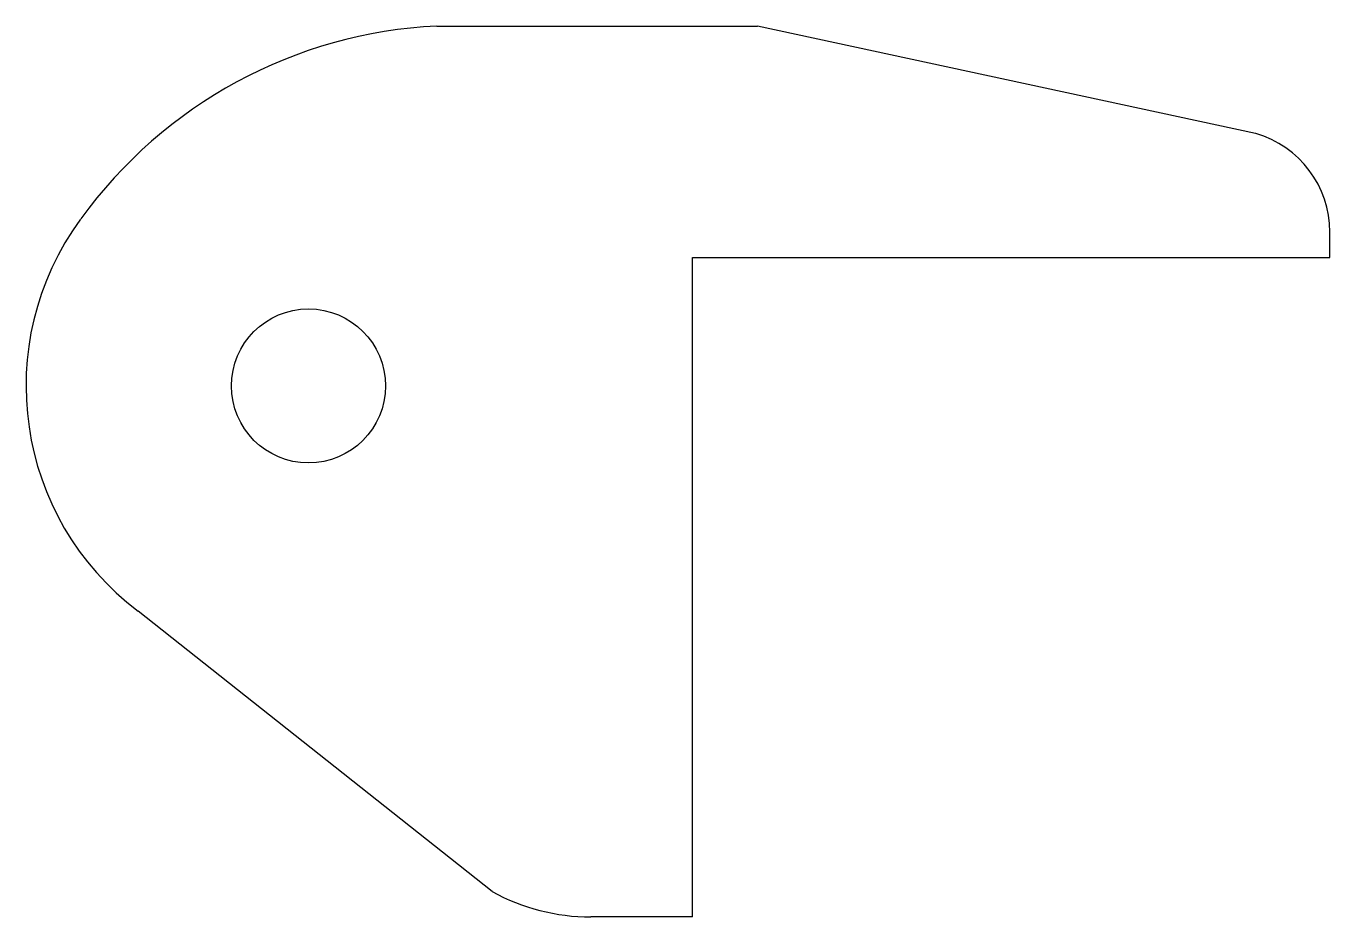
# Model space of a CAD drawing. Extents: x 136 to 263, y 43 to 130.
import ezdxf

# ---------------------------------------------------------------- set-up
doc = ezdxf.new("R2010")
doc.units = 0
doc.layers.get('0').update_dxf_attribs({"linetype": 'CONTINUOUS'})

msp = doc.modelspace()

# ---------------------------------------------------------------- linework, layer by layer
for p, q in [((175.79, 129.6), (207.01, 129.6)), ((255.51, 119.14), (207.01, 129.6)), ((262.75, 107.05), (262.75, 109.53)), ((200.67, 42.84), (200.67, 107.05)), ((200.67, 107.05), (262.75, 107.05)), ((181.18, 45.3), (146.7, 72.63)), ((200.67, 42.84), (190.79, 42.84))]:
    msp.add_line(p, q)
msp.add_circle((163.29, 94.55), 7.5)
for centre, radius, start, end in [((177.99, 84.15), 45.5, 92.7608, 144.1301), ((252.75, 109.53), 10, 0, 73.9368), ((163.29, 94.55), 27.5, 143.7636, 232.8789), ((190.79, 62.84), 20, 241.2522, 270)]:
    msp.add_arc(centre, radius, start, end)

doc.saveas('drawing.dxf')
